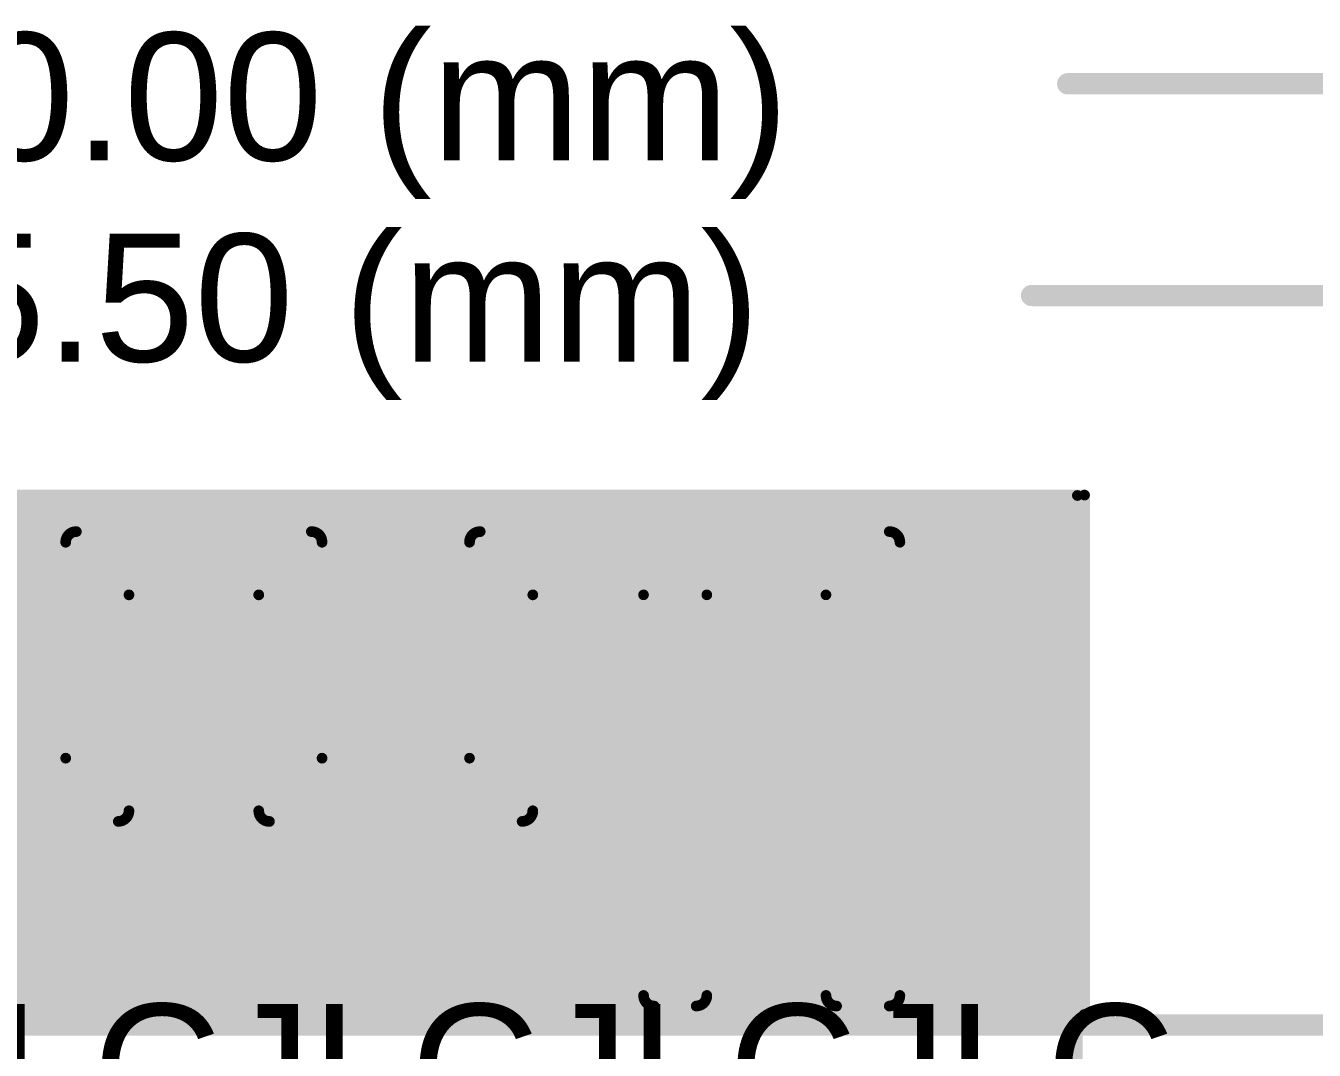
# Model space of a CAD drawing. Header units: millimetres. Extents: x -16 to 330, y -45 to 150.
# Drawn here: x 41.33 to 56.68, y 76.2 to 88.41 of the extents above; entities that cross this region are included whole.
import ezdxf

# ---------------------------------------------------------------- set-up
doc = ezdxf.new("R2010")
doc.units = ezdxf.units.MM
for name, color, linetype in [('KeepOutLayer', 6, 'Continuous'), ('Mechanical1', 6, 'Continuous'), ('Mechanical13', 56, 'Continuous'), ('Mechanical2', 216, 'Continuous'), ('TopOverlay', 2, 'Continuous')]:
    doc.layers.add(name, color=color, linetype=linetype)
doc.styles.add('Arial', font='arial.ttf', dxfattribs={"height": 0.2})

# ---------------------------------------------------------------- blocks, each defined once
blk = doc.blocks.new('41_SMD_M______58')
at = {"layer": 'KeepOutLayer'}
blk.add_hatch(color=6, dxfattribs=at).paths.add_polyline_path([(-9.042, 10.287), (9.042, 10.287), (9.042, 16.383), (-9.042, 16.383)])
at = {"layer": 'TopOverlay', "const_width": 0.127}
for points in [[(-9.096, 16.434), (9.091, 16.434)], [(9.091, 10.244), (9.091, 16.434)], [(-9.096, 10.244), (9.086, 10.244)]]:
    blk.add_lwpolyline(points, dxfattribs=at)
at = {"layer": 'TopOverlay', "const_width": 0.0635}
for points in [[(9.059, 16.434, 1), (9.123, 16.434, 1)], [(9.059, 16.434, 1), (9.123, 16.434, 1)], [(9.054, 10.244, 1), (9.118, 10.244, 1)], [(9.059, 10.244, 1), (9.123, 10.244, 1)]]:
    blk.add_lwpolyline(points, format="xyb", close=True, dxfattribs=at)

msp = doc.modelspace()

# ---------------------------------------------------------------- linework, layer by layer
at = {"layer": 'Mechanical1', "const_width": 0.254}
for points in [[(53.741, 87.715), (96.25, 87.715)], [(53.31, 85.192), (90, 85.192)]]:
    msp.add_lwpolyline(points, dxfattribs=at)
at = {"layer": 'Mechanical1', "const_width": 0.127}
for points in [[(53.677, 87.715, 1), (53.804, 87.715, 1)], [(53.247, 85.192, 1), (53.374, 85.192, 1)]]:
    msp.add_lwpolyline(points, format="xyb", close=True, dxfattribs=at)
at = {"layer": 'Mechanical13', "const_width": 0.127}
for points in [[(35.856, 82.809), (53.856, 82.809)], [(53.856, 75.769), (53.856, 82.809)], [(41.93, 82.379), (44.73, 82.379)], [(46.741, 82.379), (51.614, 82.379)], [(41.803, 79.679), (41.803, 82.252)], [(44.857, 79.679), (44.857, 82.252)], [(46.614, 79.679), (46.614, 82.252)], [(51.741, 76.852), (51.741, 82.252)], [(42.557, 81.625), (44.103, 81.625)], [(42.557, 79.052), (42.557, 81.625)], [(44.103, 79.052), (44.103, 81.625)], [(47.368, 81.625), (48.687, 81.625)], [(47.368, 79.052), (47.368, 81.625)], [(48.687, 76.852), (48.687, 81.625)], [(49.441, 81.625), (50.861, 81.625)], [(49.441, 76.852), (49.441, 81.625)], [(50.861, 76.852), (50.861, 81.625)], [(40.057, 79.679), (41.803, 79.679)], [(44.857, 79.679), (46.614, 79.679)], [(39.43, 78.925), (42.43, 78.925)], [(44.23, 78.925), (47.241, 78.925)], [(48.814, 76.725), (49.314, 76.725)], [(50.988, 76.725), (51.614, 76.725)], [(53.856, 76.509), (95.256, 76.509)]]:
    msp.add_lwpolyline(points, dxfattribs=at)
at = {"layer": 'Mechanical13', "const_width": 0.0635}
for points in [[(53.824, 82.809, 1), (53.888, 82.809, 1)], [(53.824, 82.809, 1), (53.888, 82.809, 1)], [(41.859, 82.373, 1), (41.923, 82.373, 1)], [(41.859, 82.373, 1), (41.923, 82.373, 1)], [(41.898, 82.379, 1), (41.962, 82.379, 1)], [(41.898, 82.379, 1), (41.962, 82.379, 1)], [(44.698, 82.379, 1), (44.762, 82.379, 1)], [(44.698, 82.379, 1), (44.762, 82.379, 1)], [(46.67, 82.373, 1), (46.734, 82.373, 1)], [(46.67, 82.373, 1), (46.734, 82.373, 1)], [(46.709, 82.379, 1), (46.773, 82.379, 1)], [(46.709, 82.379, 1), (46.773, 82.379, 1)], [(51.583, 82.379, 1), (51.646, 82.379, 1)], [(51.583, 82.379, 1), (51.646, 82.379, 1)], [(41.771, 82.252, 1), (41.835, 82.252, 1)], [(41.771, 82.252, 1), (41.835, 82.252, 1)], [(44.819, 82.292, 1), (44.883, 82.292, 1)], [(44.819, 82.292, 1), (44.883, 82.292, 1)], [(44.825, 82.252, 1), (44.889, 82.252, 1)], [(44.825, 82.252, 1), (44.889, 82.252, 1)], [(46.582, 82.252, 1), (46.646, 82.252, 1)], [(46.582, 82.252, 1), (46.646, 82.252, 1)], [(51.703, 82.292, 1), (51.767, 82.292, 1)], [(51.703, 82.292, 1), (51.767, 82.292, 1)], [(51.71, 82.252, 1), (51.773, 82.252, 1)], [(51.71, 82.252, 1), (51.773, 82.252, 1)], [(42.525, 81.625, 1), (42.589, 81.625, 1)], [(42.525, 81.625, 1), (42.589, 81.625, 1)], [(44.071, 81.625, 1), (44.135, 81.625, 1)], [(44.071, 81.625, 1), (44.135, 81.625, 1)], [(47.336, 81.625, 1), (47.4, 81.625, 1)], [(47.336, 81.625, 1), (47.4, 81.625, 1)], [(48.656, 81.625, 1), (48.719, 81.625, 1)], [(48.656, 81.625, 1), (48.719, 81.625, 1)], [(49.41, 81.625, 1), (49.473, 81.625, 1)], [(49.41, 81.625, 1), (49.473, 81.625, 1)], [(50.829, 81.625, 1), (50.892, 81.625, 1)], [(50.829, 81.625, 1), (50.892, 81.625, 1)], [(41.771, 79.679, 1), (41.835, 79.679, 1)], [(41.771, 79.679, 1), (41.835, 79.679, 1)], [(44.825, 79.679, 1), (44.889, 79.679, 1)], [(44.825, 79.679, 1), (44.889, 79.679, 1)], [(46.582, 79.679, 1), (46.646, 79.679, 1)], [(46.582, 79.679, 1), (46.646, 79.679, 1)], [(42.525, 79.052, 1), (42.589, 79.052, 1)], [(42.525, 79.052, 1), (42.589, 79.052, 1)], [(44.071, 79.052, 1), (44.135, 79.052, 1)], [(44.071, 79.052, 1), (44.135, 79.052, 1)], [(44.078, 79.013, 1), (44.141, 79.013, 1)], [(44.078, 79.013, 1), (44.141, 79.013, 1)], [(47.336, 79.052, 1), (47.4, 79.052, 1)], [(47.336, 79.052, 1), (47.4, 79.052, 1)], [(42.398, 78.925, 1), (42.462, 78.925, 1)], [(42.398, 78.925, 1), (42.462, 78.925, 1)], [(42.437, 78.932, 1), (42.501, 78.932, 1)], [(42.437, 78.932, 1), (42.501, 78.932, 1)], [(44.198, 78.925, 1), (44.262, 78.925, 1)], [(44.198, 78.925, 1), (44.262, 78.925, 1)], [(47.209, 78.925, 1), (47.273, 78.925, 1)], [(47.209, 78.925, 1), (47.273, 78.925, 1)], [(47.248, 78.932, 1), (47.312, 78.932, 1)], [(47.248, 78.932, 1), (47.312, 78.932, 1)], [(48.656, 76.852, 1), (48.719, 76.852, 1)], [(48.656, 76.852, 1), (48.719, 76.852, 1)], [(49.41, 76.852, 1), (49.473, 76.852, 1)], [(49.41, 76.852, 1), (49.473, 76.852, 1)], [(50.829, 76.852, 1), (50.892, 76.852, 1)], [(50.829, 76.852, 1), (50.892, 76.852, 1)], [(51.71, 76.852, 1), (51.773, 76.852, 1)], [(51.71, 76.852, 1), (51.773, 76.852, 1)], [(48.662, 76.813, 1), (48.725, 76.813, 1)], [(48.662, 76.813, 1), (48.725, 76.813, 1)], [(48.783, 76.725, 1), (48.846, 76.725, 1)], [(48.783, 76.725, 1), (48.846, 76.725, 1)], [(49.283, 76.725, 1), (49.346, 76.725, 1)], [(49.283, 76.725, 1), (49.346, 76.725, 1)], [(49.322, 76.732, 1), (49.385, 76.732, 1)], [(49.322, 76.732, 1), (49.385, 76.732, 1)], [(50.835, 76.813, 1), (50.899, 76.813, 1)], [(50.835, 76.813, 1), (50.899, 76.813, 1)], [(50.956, 76.725, 1), (51.019, 76.725, 1)], [(50.956, 76.725, 1), (51.019, 76.725, 1)], [(51.583, 76.725, 1), (51.646, 76.725, 1)], [(51.583, 76.725, 1), (51.646, 76.725, 1)], [(51.622, 76.732, 1), (51.685, 76.732, 1)], [(51.622, 76.732, 1), (51.685, 76.732, 1)], [(53.824, 76.509, 1), (53.888, 76.509, 1)]]:
    msp.add_lwpolyline(points, format="xyb", close=True, dxfattribs=at)
at = {"layer": 'Mechanical13', "const_width": 0.127}
for points in [[(41.803, 82.252, -0.328045), (41.891, 82.373)], [(41.891, 82.373, -0.046786), (41.93, 82.379)], [(44.73, 82.379, -0.328045), (44.851, 82.292)], [(46.614, 82.252, -0.328045), (46.702, 82.373)], [(46.702, 82.373, -0.046786), (46.741, 82.379)], [(51.614, 82.379, -0.328045), (51.735, 82.292)], [(44.851, 82.292, -0.046786), (44.857, 82.252)], [(51.735, 82.292, -0.046786), (51.741, 82.252)], [(42.557, 79.052, -0.328045), (42.469, 78.932)], [(44.109, 79.013, -0.046786), (44.103, 79.052)], [(44.23, 78.925, -0.328045), (44.109, 79.013)], [(47.368, 79.052, -0.328045), (47.28, 78.932)], [(42.469, 78.932, -0.046786), (42.43, 78.925)], [(47.28, 78.932, -0.046786), (47.241, 78.925)], [(48.694, 76.813, -0.046786), (48.687, 76.852)], [(49.441, 76.852, -0.328045), (49.354, 76.732)], [(50.867, 76.813, -0.046786), (50.861, 76.852)], [(51.741, 76.852, -0.328045), (51.653, 76.732)], [(48.814, 76.725, -0.328045), (48.694, 76.813)], [(49.354, 76.732, -0.046786), (49.314, 76.725)], [(50.988, 76.725, -0.328045), (50.867, 76.813)], [(51.653, 76.732, -0.046786), (51.614, 76.725)]]:
    msp.add_lwpolyline(points, format="xyb", dxfattribs=at)
at = {"layer": 'Mechanical2', "const_width": 0.254}
msp.add_lwpolyline([(-2.75, 76.5), (95.25, 76.5)], dxfattribs=at)

# ---------------------------------------------------------------- block references
msp.add_blockref('41_SMD_M______58', (44.85, 66.38))

# ---------------------------------------------------------------- texts
at = {"layer": 'Mechanical1', "style": 'Arial'}
for s, p in [('100.00 (mm)', (38.353, 86.801)), ('85.50 (mm)', (39.192, 84.404))]:
    msp.add_text(s, height=1.524, dxfattribs=at).set_placement(p)
at = {"layer": 'TopOverlay', "style": 'Arial'}
msp.add_text('JLCJLCJLCJLC', height=1.524, rotation=360, dxfattribs=at).set_placement((39.878, 75.227))

doc.saveas('drawing.dxf')
